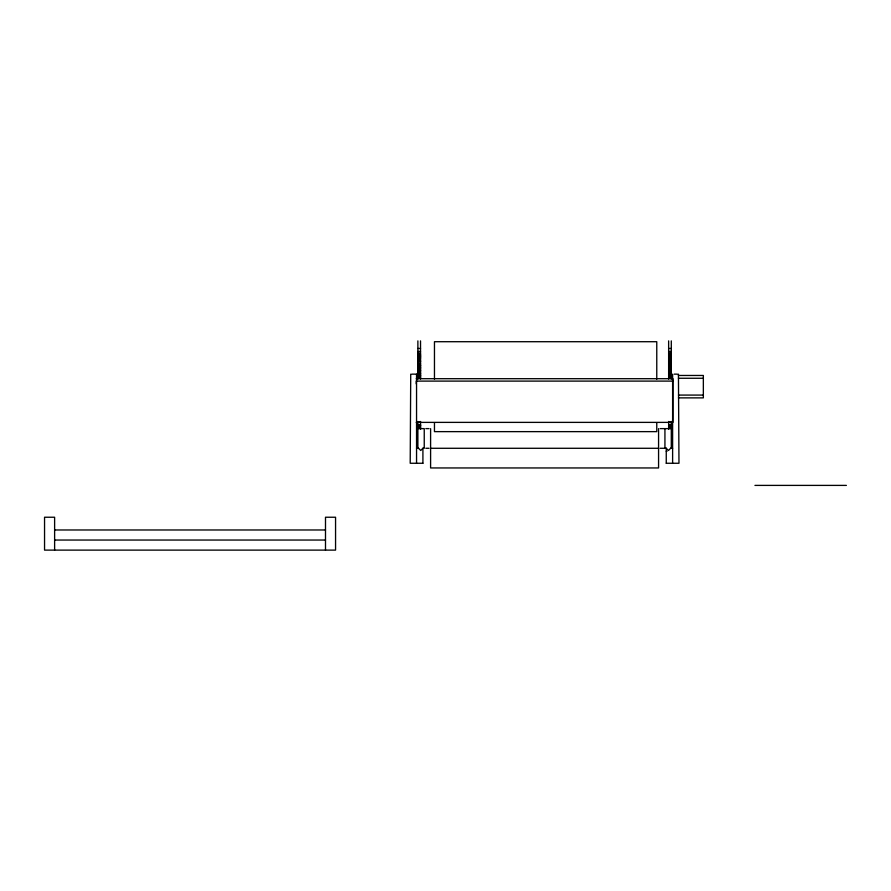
<?xml version="1.0" encoding="UTF-8"?>
<svg xmlns="http://www.w3.org/2000/svg" width="891" height="891" viewBox="0 0 891 891"><rect width="100%" height="100%" fill="white"/><g stroke="black" fill="none" stroke-linecap="round" stroke-linejoin="round"><path stroke-width="1.34" d="M660.164 448.284L664.931 448.284L665.599 447.627L668.439 450.478L671.291 447.627L671.291 421.476M417.879 348.47L420.53 348.47M668.64 348.47L671.291 348.47M417.879 351.444L420.53 351.444M668.64 351.444L671.291 351.444M417.879 353.148L420.53 353.148M668.64 353.148L671.291 353.148M417.879 354.54L420.53 354.54M668.64 354.54L671.291 354.54M417.879 354.986L420.53 354.986M668.64 354.986L671.291 354.986M417.879 355.32L420.53 355.32M668.64 355.32L671.291 355.32M417.879 355.843L420.53 355.843M668.64 355.843L671.291 355.843M417.879 356.467L420.53 356.467M668.64 356.467L671.291 356.467M417.879 356.935L420.53 356.857M668.64 356.857L671.291 356.935M417.879 358.516L420.53 358.516M668.64 358.516L671.291 358.516M417.879 359.017L420.53 359.017M668.64 359.017L671.291 359.017M417.879 360.677L420.53 360.677M668.64 360.677L671.291 360.677M417.879 361.2L420.53 361.2M668.64 361.2L671.291 361.2M417.879 361.3L420.53 361.3M668.64 361.3L671.291 361.3M417.879 361.902L420.53 361.902M668.64 361.902L671.291 361.902M417.879 363.483L420.53 363.506M668.64 363.483L671.291 363.506M417.879 364.141L420.53 364.141M668.64 364.141L671.291 364.141M417.879 365.11L420.53 365.11M668.64 365.11L671.291 365.11M417.879 365.299L420.53 365.299M668.64 365.299L671.291 365.299M417.879 365.588L420.53 365.588M668.64 365.588L671.291 365.588M417.879 365.8L420.53 365.867M668.64 365.867L671.291 365.8M417.879 366.457L420.53 366.457M668.64 366.457L671.291 366.457M417.879 367.404L420.53 367.404M668.64 367.404L671.291 367.404M417.879 367.738L420.53 367.738M668.64 367.738L671.291 367.738M417.879 367.905L420.53 367.905M668.64 367.905L671.291 367.905M417.879 368.328L420.53 368.172M668.64 368.328L671.291 368.172M417.879 368.852L420.53 368.852M668.64 368.852L671.291 368.852M417.879 369.776L420.53 369.776M668.64 369.776L671.291 369.776M417.879 370.255L420.53 370.3M668.64 370.3L671.291 370.255M417.879 370.623L420.53 370.623M668.64 370.623L671.291 370.623M417.879 370.856L420.53 370.856M668.64 370.856L671.291 370.856M417.879 371.324L420.53 371.324M668.64 371.324L671.291 371.324M417.879 372.839L420.53 372.839M668.64 372.839L671.291 372.839M417.879 373.14L420.53 373.14M668.64 373.14L671.291 373.14M417.879 373.452L420.53 373.452M668.64 373.452L671.291 373.452M417.879 373.852L420.53 373.852M668.64 373.852L671.291 373.852M410.729 374.142L410.205 463.264L422.913 463.264M411.787 374.142L416.554 374.142M674.209 374.142L677.383 374.142M678.441 374.142L678.975 463.264L666.256 463.264M417.879 374.721L420.53 374.721M668.64 374.721L671.291 374.721M417.879 375.256L420.53 375.256M668.64 375.256L671.291 375.256M417.879 375.479L420.53 375.479M668.64 375.479L671.291 375.479M678.441 375.467L703.344 375.467L703.344 397.876L678.441 397.876M417.879 375.701L420.53 375.701M668.64 375.701L671.291 375.701M417.879 376.102L420.53 376.102M668.64 376.102L671.291 376.102M417.879 376.425L420.53 376.425M668.64 376.425L671.291 376.425M417.879 377.261L420.53 377.261M668.64 377.261L671.291 377.261M417.879 377.806L420.53 377.806M668.64 377.806L671.291 377.806M417.879 378.152L420.53 378.152M668.64 378.152L671.291 378.152M678.441 378.263L703.344 378.263M416.231 378.697L672.939 378.697L672.939 422.379L416.231 422.379M672.939 381.103L416.231 381.103L416.231 383.865M678.441 395.081L703.344 395.081M417.879 421.9L420.53 421.9M668.64 421.9L671.291 421.9M417.879 424.884L420.53 424.884M668.64 424.884L671.291 424.884M417.879 425.107L420.53 425.007M668.64 425.107L671.291 425.007M417.879 425.185L420.53 425.23M668.64 425.185L671.291 425.23M417.879 425.419L420.53 425.419M668.64 425.419L671.291 425.419M417.879 425.987L420.53 425.987M668.64 425.987L671.291 425.987M417.879 426.143L420.53 426.188M668.64 426.143L671.291 426.188M417.879 427.257L420.53 427.257M668.64 427.257L671.291 427.257M417.879 427.491L420.53 427.491M668.64 427.491L671.291 427.491M417.879 428.616L424.239 428.616L424.239 448.284L423.581 447.627L420.73 450.478L417.879 447.627L417.879 421.476M425.831 428.616L429.005 428.616M660.164 428.616L671.291 428.616M416.554 448.284L418.302 448.284M425.831 448.284L429.005 448.284M430.598 448.284L658.572 448.284M670.633 448.284L672.616 448.284M666.256 451.269L667.058 451.269M754.944 485.395L846.383 485.395M54.618 529.978L325.493 529.978M54.618 540.046L325.493 540.046M672.616 374.164L672.616 463.264M671.291 340.885L671.291 379.054M668.64 340.885L668.64 379.054M668.64 421.476L668.64 429.406M666.256 448.284L666.256 463.242M664.931 428.616L664.931 448.284M658.572 428.649L658.572 467.953L430.598 467.953L430.598 428.649M656.767 379.221L656.767 341.71L434.463 341.71L434.463 379.221M656.767 422.668L656.767 431.634L434.463 431.634L434.463 422.668M422.913 448.284L422.913 463.242M420.53 340.885L420.53 379.054M420.53 421.476L420.53 429.406M417.879 340.885L417.879 379.054M416.554 374.164L416.554 463.264M325.493 550.115L325.493 517.237L335.562 517.237L335.562 550.115L44.55 550.115L44.55 517.237L54.618 517.237L54.618 550.115M420.53 357.202L417.879 357.202L420.53 357.258M671.291 357.202L668.64 357.202L671.291 357.258"/></g></svg>
